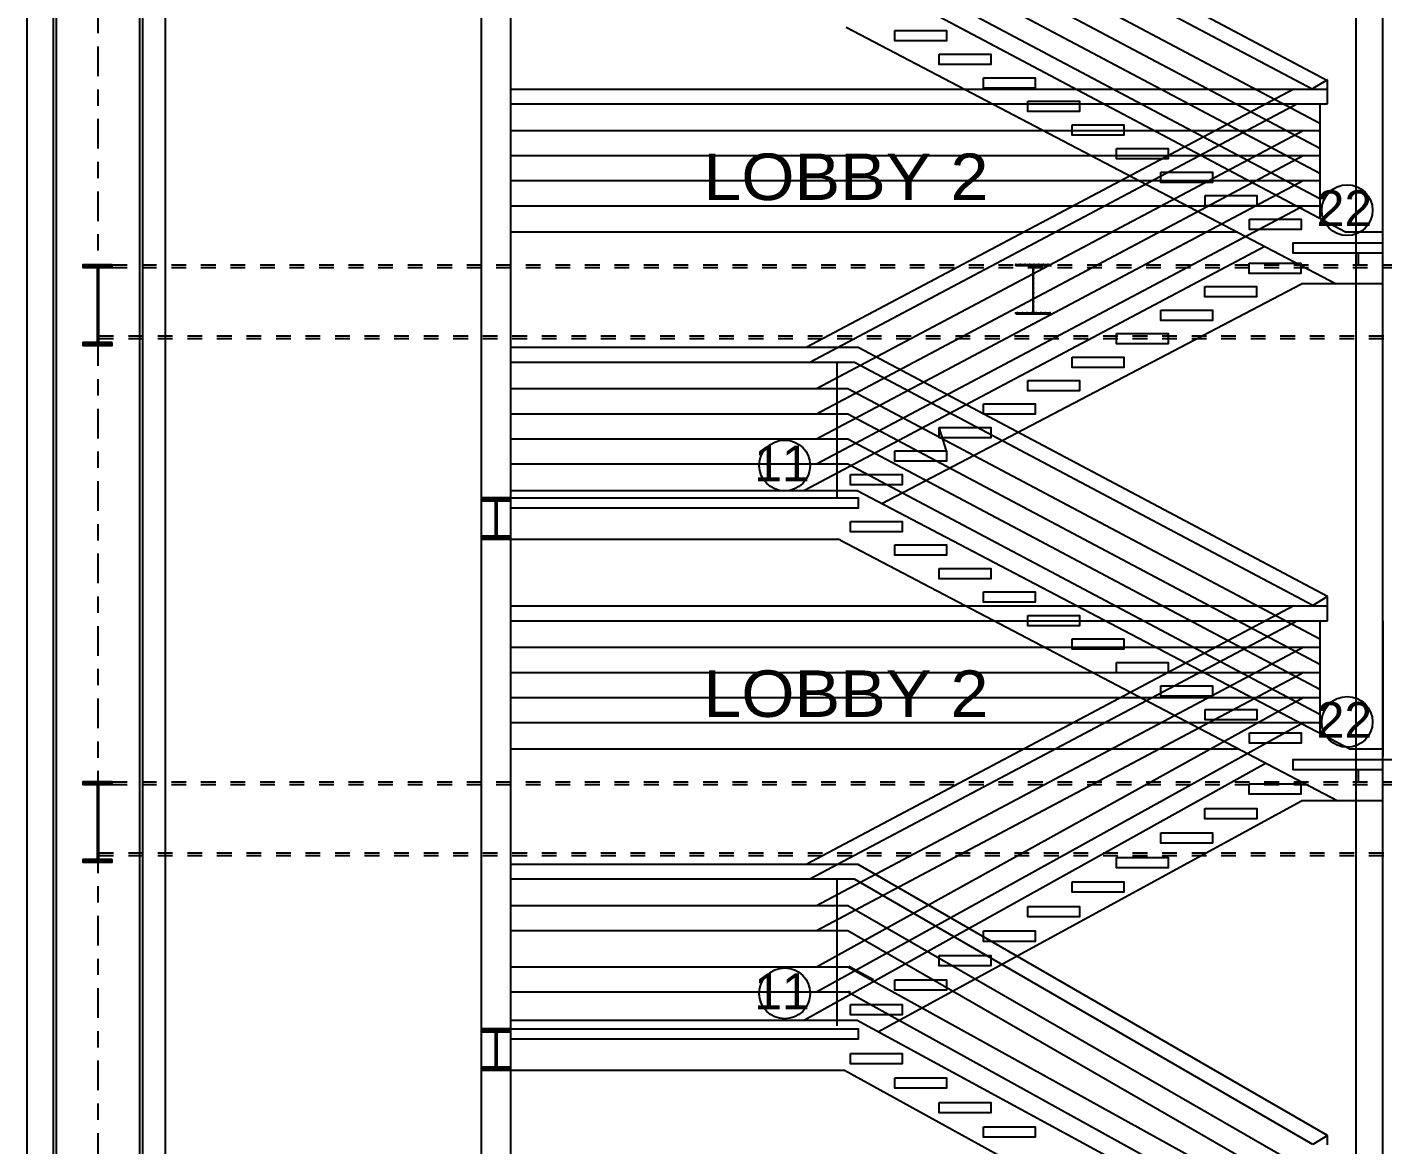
# Model space of a CAD drawing. Header units: millimetres. Extents: x 2148 to 2681, y 758 to 986.
# Drawn here: x 2545.5 to 2554.68, y 875.42 to 882.99 of the extents above; entities that cross this region are included whole.
import ezdxf

# ---------------------------------------------------------------- set-up
doc = ezdxf.new("R2010")
doc.units = ezdxf.units.MM
doc.linetypes.add('$0$HIDDEN', pattern=[0.375, 0.25, -0.125])
doc.linetypes.add('CENTER2', pattern=[28.575, 19.05, -3.175, 3.175, -3.175])
for name, color, linetype in [('0.2', 10, 'Continuous'), ('4CO', 4, 'Continuous'), ('D', 1, 'Continuous'), ('HATCH', 8, 'Continuous'), ('TLBLK', 7, 'Continuous')]:
    doc.layers.add(name, color=color, linetype=linetype)
doc.styles.add('MMTX$0$ESMX$0$X-OPTA1D', font='x-opta1d')
doc.styles.add('SWISS', font='swissl.ttf')

msp = doc.modelspace()

# ---------------------------------------------------------------- hatches: boundary and pattern name
at = {"layer": 'HATCH', "ltscale": 0.5}
h = msp.add_hatch(dxfattribs=at)
h.set_pattern_fill('ANSI31', color=256, scale=0.018605, style=0)
h.set_pattern_definition([(45, (150906.7673463, 5995.0707616), (-0.00164446852256, 0.00164446852256), [])])
edge = h.paths.add_edge_path()
edge.add_line((2546.0777594, 880.8494092), (2545.9933788, 880.8494092))
edge.add_arc((2545.9933788, 880.8566646), 0.0072555, 174.09726711, 269.99999997, ccw=False)
edge.add_line((2545.9861618, 880.8574108), (2545.9861618, 881.3498631))
edge.add_arc((2545.9933788, 881.3506093), 0.0072555, 89.63455464, 185.90273283, ccw=False)
edge.add_line((2545.9934251, 881.3578646), (2546.0777594, 881.3578646))
edge.add_line((2546.0777594, 881.3578646), (2546.0777594, 881.3764696))
edge.add_line((2546.0777594, 881.3764696), (2545.8777594, 881.3764696))
edge.add_line((2545.8777594, 881.3764696), (2545.8777594, 881.3578646))
edge.add_line((2545.8777594, 881.3578646), (2545.9677274, 881.3578646))
edge.add_arc((2545.9677737, 881.3506093), 0.0072555, -4.29209345, 90.36544517, ccw=False)
edge.add_line((2545.9750088, 881.3500663), (2545.9750088, 880.8572077))
edge.add_arc((2545.9677737, 880.8566646), 0.0072555, -89.99999978, 4.2920935, ccw=False)
edge.add_line((2545.9677737, 880.8494092), (2545.8777594, 880.8494092))
edge.add_line((2545.8777594, 880.8494092), (2545.8777594, 880.8308041))
edge.add_line((2545.8777594, 880.8308041), (2546.0777594, 880.8308041))
edge.add_line((2546.0777594, 880.8308041), (2546.0777594, 880.8494092))
h = msp.add_hatch(dxfattribs=at)
h.set_pattern_fill('ANSI31', color=256, scale=0.011907, style=0)
h.set_pattern_definition([(45, (97503.2174468, 4154.1458165), (-0.001052459854438, 0.001052459854438), [])])
edge = h.paths.add_edge_path()
edge.add_line((2552.4344016, 881.054021), (2552.3221076, 881.054021))
edge.add_arc((2552.3221076, 881.0586645), 0.0046435, 174.09726711, 270, ccw=False)
edge.add_line((2552.3174887, 881.059142), (2552.3174887, 881.3644415))
edge.add_arc((2552.3221076, 881.364919), 0.0046435, 89.63455476, 185.90273274, ccw=False)
edge.add_line((2552.3221372, 881.3695624), (2552.4344016, 881.3695624))
edge.add_line((2552.4344016, 881.3695624), (2552.4344016, 881.3814696))
edge.add_line((2552.4344016, 881.3814696), (2552.1937529, 881.3814696))
edge.add_line((2552.1937529, 881.3814696), (2552.1937529, 881.3695624))
edge.add_line((2552.1937529, 881.3695624), (2552.3056907, 881.3695624))
edge.add_arc((2552.3057203, 881.364919), 0.0046435, -4.29209344, 90.36544489, ccw=False)
edge.add_line((2552.3103508, 881.3645715), (2552.3103508, 881.059012))
edge.add_arc((2552.3057203, 881.0586645), 0.0046435, -89.99999964, 4.29209359, ccw=False)
edge.add_line((2552.3057203, 881.054021), (2552.1937529, 881.054021))
edge.add_line((2552.1937529, 881.054021), (2552.1937529, 881.0421137))
edge.add_line((2552.1937529, 881.0421137), (2552.4344016, 881.0421137))
edge.add_line((2552.4344016, 881.0421137), (2552.4344016, 881.054021))
h = msp.add_hatch(dxfattribs=at)
h.set_pattern_fill('ANSI31', color=256, scale=0.018605, style=0)
h.set_pattern_definition([(45, (160520.5094992, 5226.3110185), (-0.00164446852256, 0.00164446852256), [])])
h.paths.add_polyline_path([(2548.5779935, 879.7976158), (2548.5779935, 879.777818), (2548.6671006, 879.777818, -0.438228156), (2548.6709351, 879.7737113), (2548.6709351, 879.5422842, -0.43632867), (2548.667125, 879.5381774), (2548.5779935, 879.5381774), (2548.5779935, 879.5183796), (2548.7760093, 879.5183796), (2548.7760093, 879.5381774), (2548.6866091, 879.5381774, -0.444720252), (2548.6828085, 879.5423912), (2548.6828085, 879.7736043, -0.446631526), (2548.6866335, 879.777818), (2548.7760093, 879.777818), (2548.7760093, 879.7976158)])
h = msp.add_hatch(dxfattribs=at)
h.set_pattern_fill('ANSI31', color=256, scale=0.018605, style=0)
h.set_pattern_definition([(45, (150906.7673463, 5991.5707616), (-0.00164446852256, 0.00164446852256), [])])
edge = h.paths.add_edge_path()
edge.add_line((2546.0777594, 877.3494092), (2545.9933788, 877.3494092))
edge.add_arc((2545.9933788, 877.3566646), 0.0072555, 174.09726711, 269.99999997, ccw=False)
edge.add_line((2545.9861618, 877.3574108), (2545.9861618, 877.8498631))
edge.add_arc((2545.9933788, 877.8506093), 0.0072555, 89.63455464, 185.90273283, ccw=False)
edge.add_line((2545.9934251, 877.8578646), (2546.0777594, 877.8578646))
edge.add_line((2546.0777594, 877.8578646), (2546.0777594, 877.8764696))
edge.add_line((2546.0777594, 877.8764696), (2545.8777594, 877.8764696))
edge.add_line((2545.8777594, 877.8764696), (2545.8777594, 877.8578646))
edge.add_line((2545.8777594, 877.8578646), (2545.9677274, 877.8578646))
edge.add_arc((2545.9677737, 877.8506093), 0.0072555, -4.29209345, 90.36544517, ccw=False)
edge.add_line((2545.9750088, 877.8500663), (2545.9750088, 877.3572077))
edge.add_arc((2545.9677737, 877.3566646), 0.0072555, -89.99999978, 4.2920935, ccw=False)
edge.add_line((2545.9677737, 877.3494092), (2545.8777594, 877.3494092))
edge.add_line((2545.8777594, 877.3494092), (2545.8777594, 877.3308041))
edge.add_line((2545.8777594, 877.3308041), (2546.0777594, 877.3308041))
edge.add_line((2546.0777594, 877.3308041), (2546.0777594, 877.3494092))
h = msp.add_hatch(dxfattribs=at)
h.set_pattern_fill('ANSI31', color=256, scale=0.018605, style=0)
h.set_pattern_definition([(45, (160520.5094992, 5222.7160185), (-0.00164446852256, 0.00164446852256), [])])
h.paths.add_polyline_path([(2548.5779935, 876.2026158), (2548.5779935, 876.182818), (2548.6671006, 876.182818, -0.438228156), (2548.6709351, 876.1787113), (2548.6709351, 875.9472842, -0.43632867), (2548.667125, 875.9431774), (2548.5779935, 875.9431774), (2548.5779935, 875.9233796), (2548.7760093, 875.9233796), (2548.7760093, 875.9431774), (2548.6866091, 875.9431774, -0.444720252), (2548.6828085, 875.9473912), (2548.6828085, 876.1786043, -0.446631526), (2548.6866335, 876.182818), (2548.7760093, 876.182818), (2548.7760093, 876.2026158)])

# ---------------------------------------------------------------- linework, layer by layer
at = {"ltscale": 0.05}
for p, q in [((2548.5769969, 870.7314696, 0), (2548.5769969, 901.7211389, 0)), ((2548.7770059, 870.7314696, 0), (2548.7770059, 901.7211389, 0)), ((2554.5153247, 881.3756158, 0.0000001), (2554.5153247, 881.4556158, 0.0000001)), ((2554.5153247, 881.3756158, 0.0000001), (2554.5153247, 881.4556158, 0.0000001)), ((2554.6795883, 878.9663352, 0), (2554.6795883, 879.0663352, 0)), ((2554.6795883, 878.9663352, 0), (2554.6795883, 878.0476158, 0)), ((2554.6795883, 878.0256158, 0), (2557.7667627, 878.0256158, 0.0000001)), ((2554.5153247, 877.8756158, 0.0000001), (2554.5153247, 877.9556158, 0.0000001)), ((2554.5153247, 877.8756158, 0.0000001), (2554.5153247, 877.9556158, 0.0000001)), ((2554.6795883, 877.8756158, 0), (2557.7667627, 877.8756158, 0.0000001))]:
    msp.add_line(p, q, dxfattribs=at)
at = {"ltscale": 0.5}
for p, q in [((2554.2064424, 882.5625079, 0.0000001), (2551.7365066, 883.8723223, 0.0000001)), ((2554.3064424, 882.6226687, 0.0000001), (2551.8429916, 883.9290441, 0.0000001)), ((2554.2545717, 882.3332409, 0.0000001), (2551.5448337, 883.7702232, 0.0000001)), ((2554.2545717, 882.1634544, 0.0000001), (2551.3851062, 883.6851406, 0.0000001)), ((2554.2545717, 881.9936678, 0.0000001), (2551.2253787, 883.600058, 0.0000001)), ((2554.2545717, 881.8238812, 0.0000001), (2551.0656513, 883.5149754, 0.0000001)), ((2554.3067991, 882.6299716, 0.0000001), (2554.2067991, 882.5698108, 0.0000001)), ((2554.3067991, 882.4663352, 0.0000001), (2554.3067991, 882.6299716, 0.0000001)), ((2548.7770059, 882.5663352, 0.0000006), (2554.3067991, 882.5663352, 0)), ((2554.0767991, 882.5663352, 0.0000001), (2550.7762398, 880.8160386, 0.0000001)), ((2554.1267991, 882.5663352, 0.0000001), (2554.3067991, 882.5663352, 0)), ((2548.7770059, 882.4663352, 0.0000006), (2554.3067991, 882.4663352, 0.0000001)), ((2554.1016736, 882.4663352, 0.0000001), (2550.8011144, 880.7160386, 0.0000001)), ((2554.2545717, 882.4676158, 0.0000001), (2554.2545717, 881.6896902, 0.0000001)), ((2548.7770059, 882.2863352, 0.0000006), (2554.2545717, 882.2863352, 0.0000001)), ((2554.1464478, 882.2863352, 0.0000001), (2550.8458886, 880.5360386, 0.0000001)), ((2548.7770059, 882.1163352, 0.0000006), (2554.2545717, 882.1163352, 0.0000001)), ((2554.1460453, 882.1163352, 0.0000001), (2550.8454861, 880.3660386, 0.0000001)), ((2548.7770059, 881.9463352, 0.0000006), (2554.2545717, 881.9463352, 0.0000001)), ((2554.1456428, 881.9463352, 0.0000001), (2550.8450836, 880.1960386, 0.0000001)), ((2548.7770059, 881.7763352, 0.0000006), (2554.2545717, 881.7763352, 0.0000001)), ((2554.1452404, 881.7763352, 0.0000001), (2550.8446812, 880.0260386, 0.0000001)), ((2553.7767991, 881.3885249, 0.0000001), (2554.1267991, 881.3885249, 0.0000001)), ((2553.7767991, 881.3885249, 0.0000001), (2554.1267991, 881.3885249, 0.0000001)), ((2553.7767991, 881.3885249, 0.0000001), (2554.1267991, 881.3885249, 0.0000001)), ((2553.7767991, 881.3885249, 0.0000001), (2554.1267991, 881.3885249, 0.0000001)), ((2553.7767991, 881.3885249, 0.0000001), (2554.1267991, 881.3885249, 0.0000001)), ((2553.7767991, 881.3885249, 0.0000001), (2554.1267991, 881.3885249, 0.0000001)), ((2553.4762398, 881.229434, 0.0000001), (2553.8262398, 881.229434, 0.0000001)), ((2553.4762398, 881.229434, 0.0000001), (2553.8262398, 881.229434, 0.0000001)), ((2553.1767991, 881.070343, 0.0000001), (2553.5267991, 881.070343, 0.0000001)), ((2553.1767991, 881.070343, 0.0000001), (2553.5267991, 881.070343, 0.0000001)), ((2552.8767991, 880.9112521, 0.0000001), (2553.2267991, 880.9112521, 0.0000001)), ((2552.8767991, 880.9112521, 0.0000001), (2553.2267991, 880.9112521, 0.0000001)), ((2551.1273583, 880.8160386, 0.0000001), (2548.7770059, 880.8160386, 0)), ((2551.1273583, 880.8160386, 0.0000001), (2551.0396858, 880.8160386, 0.0000001)), ((2554.3067991, 879.1299716, 0.0000001), (2551.1273583, 880.8160386, 0.0000001)), ((2552.5767991, 880.7521612, 0.0000001), (2552.9267991, 880.7521612, 0.0000001)), ((2552.5767991, 880.7521612, 0.0000001), (2552.9267991, 880.7521612, 0.0000001)), ((2551.1024837, 880.7160386, 0.0000001), (2548.7770059, 880.7160386, 0)), ((2550.9840159, 880.7160386, 0.0000001), (2550.9840159, 879.7976158, 0.0000001)), ((2554.2067991, 879.0698108, 0.0000001), (2551.1024837, 880.7160386, 0.0000001)), ((2552.2767991, 880.5930703, 0.0000001), (2552.6267991, 880.5930703, 0.0000001)), ((2552.2767991, 880.5930703, 0.0000001), (2552.6267991, 880.5930703, 0.0000001)), ((2552.2767991, 880.5930703, 0.0000001), (2552.6267991, 880.5930703, 0.0000001)), ((2552.2767991, 880.5930703, 0.0000001), (2552.6267991, 880.5930703, 0.0000001)), ((2552.2767991, 880.5930703, 0.0000001), (2552.6267991, 880.5930703, 0.0000001)), ((2552.2767991, 880.5930703, 0.0000001), (2552.6267991, 880.5930703, 0.0000001)), ((2551.0577095, 880.5360386, 0.0000001), (2548.7770059, 880.5360386, 0)), ((2554.2545717, 878.8407329, 0.0000001), (2551.0577095, 880.5360386, 0.0000001)), ((2551.9767991, 880.4339794, 0.0000001), (2552.3267991, 880.4339794, 0.0000001)), ((2551.9767991, 880.4339794, 0.0000001), (2552.3267991, 880.4339794, 0.0000001)), ((2551.0577095, 880.3660386, 0.0000001), (2548.7770059, 880.3660386, 0)), ((2554.2545717, 878.6707329, 0.0000001), (2551.0577095, 880.3660386, 0.0000001)), ((2551.6767991, 880.2748885, 0.0000001), (2552.0267991, 880.2748885, 0.0000001)), ((2551.7267991, 880.1157976, 0.0000001), (2551.6767991, 880.2748885, 0.0000001)), ((2551.7267991, 880.1157976, 0.0000001), (2551.6767991, 880.2748885, 0.0000001)), ((2551.7267991, 880.1157976, 0.0000001), (2551.6767991, 880.2748885, 0.0000001)), ((2551.7267991, 880.1157976, 0.0000001), (2551.6767991, 880.2748885, 0.0000001)), ((2551.6767991, 880.2748885, 0.0000001), (2552.0267991, 880.2748885, 0.0000001)), ((2551.7267991, 880.1157976, 0.0000001), (2551.6767991, 880.2748885, 0.0000001)), ((2551.7267991, 880.1157976, 0.0000001), (2551.6767991, 880.2748885, 0.0000001)), ((2551.7267991, 880.1157976, 0.0000001), (2551.6767991, 880.2748885, 0.0000001)), ((2551.0577095, 880.1960386, 0.0000001), (2548.7770059, 880.1960386, 0)), ((2554.2545717, 878.5011598, 0.0000001), (2551.0585145, 880.1960386, 0.0000001)), ((2551.3767991, 880.1157976, 0.0000001), (2551.7267991, 880.1157976, 0.0000001)), ((2551.3767991, 880.1157976, 0.0000001), (2551.7267991, 880.1157976, 0.0000001)), ((2551.0589169, 880.0260386, 0.0000001), (2548.7770059, 880.0260386, 0)), ((2554.2545717, 878.3313732, 0.0000001), (2551.0589169, 880.0260386, 0.0000001)), ((2551.0773583, 879.9567067, 0.0000001), (2551.4267991, 879.9567067, 0.0000001)), ((2551.0773583, 879.9567067, 0.0000001), (2551.4267991, 879.9567067, 0.0000001)), ((2554.3067991, 879.1299716, 0.0000001), (2554.2067991, 879.0698108, 0.0000001)), ((2554.3067991, 878.9663352, 0.0000001), (2554.3067991, 879.1299716, 0.0000001)), ((2548.7770059, 879.0663352, 0.0000005), (2554.3067991, 879.0663352, 0)), ((2548.7770059, 879.0663352, 0.0000005), (2554.3067991, 879.0663352, 0)), ((2554.0767991, 879.0663352, 0.0000001), (2550.7762398, 877.3160386, 0.0000001)), ((2548.7770059, 878.9663352, 0.0000006), (2554.3067991, 878.9663352, 0.0000001)), ((2554.1016736, 878.9663352, 0.0000001), (2550.8011144, 877.2160386, 0.0000001)), ((2554.2545717, 878.9676158, 0.0000001), (2554.2545717, 878.206017, 0.0000001)), ((2548.7770059, 878.7863352, 0.0000006), (2554.2545717, 878.7863352, 0.0000001)), ((2554.1464478, 878.7863352, 0.0000001), (2550.8458886, 877.0360386, 0.0000001)), ((2548.7770059, 878.6163352, 0.0000006), (2554.2545717, 878.6163352, 0.0000001)), ((2554.1460453, 878.6163352, 0.0000001), (2550.8454861, 876.8660386, 0.0000001)), ((2548.7770059, 878.4463352, 0.0000006), (2554.2545717, 878.4463352, 0.0000001)), ((2554.1456428, 878.4463352, 0.0000001), (2550.8450836, 876.6210386, 0.0000001)), ((2548.7770059, 878.2763352, 0.0000006), (2554.2545717, 878.2763352, 0.0000001)), ((2554.1452404, 878.2763352, 0.0000001), (2550.8446812, 876.4510386, 0.0000001)), ((2551.1273583, 877.3160386, 0.0000001), (2548.7770059, 877.3160386, 0)), ((2551.1273583, 877.3160386, 0.0000001), (2551.0396858, 877.3160386, 0.0000001)), ((2554.3067991, 875.4799716, 0.0000001), (2551.1273583, 877.3160386, 0.0000001)), ((2551.1024837, 877.2160386, 0.0000001), (2548.7770059, 877.2160386, 0)), ((2550.9840159, 877.2160386, 0.0000001), (2550.9840159, 876.2226158, 0.0000001)), ((2554.2067991, 875.4198108, 0.0000001), (2551.1024837, 877.2160386, 0.0000001)), ((2551.0577095, 877.0360386, 0.0000001), (2548.7770059, 877.0360386, 0)), ((2554.3571503, 875.1363352, 0.0000001), (2551.0577095, 877.0360386, 0.0000001)), ((2551.0577095, 876.8660386, 0.0000001), (2548.7770059, 876.8660386, 0)), ((2554.3571503, 874.9663352, 0.0000001), (2551.0577095, 876.8660386, 0.0000001)), ((2551.0577095, 876.6210386, 0.0000001), (2548.7770059, 876.6210386, 0)), ((2554.3579553, 874.7963352, 0.0000001), (2551.0585145, 876.6210386, 0.0000001)), ((2551.2307321, 876.5336674, 0.0000001), (2551.0646742, 876.6255025, 0.0000001)), ((2551.0589169, 876.4510386, 0.0000001), (2548.7770059, 876.4510386, 0)), ((2554.3583577, 874.6263352, 0.0000001), (2551.0589169, 876.4510386, 0.0000001)), ((2551.0757745, 876.4479535, 0.0000001), (2551.0621242, 876.4555025, 0.0000001)), ((2554.3067991, 875.4799716, 0.0000001), (2554.2067991, 875.4198108, 0.0000001)), ((2554.3067991, 875.4176158, 0.0000001), (2554.3067991, 875.4799716, 0.0000001))]:
    msp.add_line(p, q, dxfattribs=at)
at = {"linetype": '$0$HIDDEN', "ltscale": 0.3}
for p, q in [((2546.0777594, 881.3764696, 0), (2554.9750088, 881.3764696, 0)), ((2546.0777594, 881.3578646, 0), (2554.9750088, 881.3578646, 0)), ((2545.9861618, 880.8955193, 0), (2554.9750088, 880.8955193, 0)), ((2545.9861618, 880.8769143, 0), (2554.9750088, 880.8769143, 0)), ((2546.0777594, 877.8764696, 0), (2554.9750088, 877.8764696, 0)), ((2546.0777594, 877.8578646, 0), (2554.9750088, 877.8578646, 0)), ((2545.9861618, 877.3955193, 0), (2554.9750088, 877.3955193, 0)), ((2545.9861618, 877.3769143, 0), (2554.9750088, 877.3769143, 0))]:
    msp.add_line(p, q, dxfattribs=at)
at = {"ltscale": 0.05, "elevation": 0.0000001}
for points in [[(2551.3767991, 882.9626054), (2551.7267991, 882.9626054), (2551.7267991, 882.8926054), (2551.3767991, 882.8926054)], [(2551.6767991, 882.8029399), (2552.0267991, 882.8029399), (2552.0267991, 882.7329399), (2551.6767991, 882.7329399)], [(2551.9767991, 882.6432744), (2552.3267991, 882.6432744), (2552.3267991, 882.5732744), (2551.9767991, 882.5732744)], [(2552.2767991, 882.4836088), (2552.6267991, 882.4836088), (2552.6267991, 882.4136088), (2552.2767991, 882.4136088)], [(2552.5767991, 882.3239433), (2552.9267991, 882.3239433), (2552.9267991, 882.2539433), (2552.5767991, 882.2539433)], [(2552.8767991, 882.1642778), (2553.2267991, 882.1642778), (2553.2267991, 882.0942778), (2552.8767991, 882.0942778)], [(2553.1767991, 882.0046123), (2553.5267991, 882.0046123), (2553.5267991, 881.9346123), (2553.1767991, 881.9346123)], [(2553.4767991, 881.8449468), (2553.8267991, 881.8449468), (2553.8267991, 881.7749468), (2553.4767991, 881.7749468)], [(2553.7767991, 881.6852813), (2554.1267991, 881.6852813), (2554.1267991, 881.6152813), (2553.7767991, 881.6152813)], [(2553.7762398, 881.3885249), (2554.1262398, 881.3885249), (2554.1262398, 881.3185249), (2553.7762398, 881.3185249)], [(2553.4756806, 881.229434), (2553.8256806, 881.229434), (2553.8256806, 881.159434), (2553.4756806, 881.159434)], [(2553.1762398, 881.070343), (2553.5262398, 881.070343), (2553.5262398, 881.000343), (2553.1762398, 881.000343)], [(2552.8762398, 880.9112521), (2553.2262398, 880.9112521), (2553.2262398, 880.8412521), (2552.8762398, 880.8412521)], [(2552.5762398, 880.7521612), (2552.9262398, 880.7521612), (2552.9262398, 880.6821612), (2552.5762398, 880.6821612)], [(2552.2762398, 880.5930703), (2552.6262398, 880.5930703), (2552.6262398, 880.5230703), (2552.2762398, 880.5230703)], [(2551.9762398, 880.4339794), (2552.3262398, 880.4339794), (2552.3262398, 880.3639794), (2551.9762398, 880.3639794)], [(2551.6762398, 880.2748885), (2552.0262398, 880.2748885), (2552.0262398, 880.2048885), (2551.6762398, 880.2048885)], [(2551.3762398, 880.1157976), (2551.7262398, 880.1157976), (2551.7262398, 880.0457976), (2551.3762398, 880.0457976)], [(2551.0767991, 879.9567067), (2551.4267991, 879.9567067), (2551.4267991, 879.8867067), (2551.0767991, 879.8867067)], [(2551.3767991, 879.479434), (2551.7267991, 879.479434), (2551.7267991, 879.409434), (2551.3767991, 879.409434)], [(2551.6767991, 879.320343), (2552.0267991, 879.320343), (2552.0267991, 879.250343), (2551.6767991, 879.250343)], [(2551.9767991, 879.1612521), (2552.3267991, 879.1612521), (2552.3267991, 879.0912521), (2551.9767991, 879.0912521)], [(2552.2767991, 879.0021612), (2552.6267991, 879.0021612), (2552.6267991, 878.9321612), (2552.2767991, 878.9321612)], [(2552.5767991, 878.8430703), (2552.9267991, 878.8430703), (2552.9267991, 878.7730703), (2552.5767991, 878.7730703)], [(2552.8767991, 878.6839794), (2553.2267991, 878.6839794), (2553.2267991, 878.6139794), (2552.8767991, 878.6139794)], [(2553.1767991, 878.5248885), (2553.5267991, 878.5248885), (2553.5267991, 878.4548885), (2553.1767991, 878.4548885)], [(2553.4767991, 878.3657976), (2553.8267991, 878.3657976), (2553.8267991, 878.2957976), (2553.4767991, 878.2957976)], [(2553.7767991, 878.2067067), (2554.1267991, 878.2067067), (2554.1267991, 878.1367067), (2553.7767991, 878.1367067)], [(2553.7762398, 877.8617067), (2554.1262398, 877.8617067), (2554.1262398, 877.7917067), (2553.7762398, 877.7917067)], [(2553.4762398, 877.6957976), (2553.8262398, 877.6957976), (2553.8262398, 877.6257976), (2553.4762398, 877.6257976)], [(2553.1762398, 877.5298885), (2553.5262398, 877.5298885), (2553.5262398, 877.4598885), (2553.1762398, 877.4598885)], [(2552.8762398, 877.3639794), (2553.2262398, 877.3639794), (2553.2262398, 877.2939794), (2552.8762398, 877.2939794)], [(2552.5762398, 877.1980703), (2552.9262398, 877.1980703), (2552.9262398, 877.1280703), (2552.5762398, 877.1280703)], [(2552.2762398, 877.0321612), (2552.6262398, 877.0321612), (2552.6262398, 876.9621612), (2552.2762398, 876.9621612)], [(2551.9762398, 876.865343), (2552.3262398, 876.865343), (2552.3262398, 876.795343), (2551.9762398, 876.795343)], [(2551.6762398, 876.700343), (2552.0262398, 876.700343), (2552.0262398, 876.630343), (2551.6762398, 876.630343)], [(2551.3756806, 876.534434), (2551.7256806, 876.534434), (2551.7256806, 876.464434), (2551.3756806, 876.464434)], [(2551.0767991, 876.3685249), (2551.4267991, 876.3685249), (2551.4267991, 876.2985249), (2551.0767991, 876.2985249)], [(2551.3767991, 875.8707976), (2551.7267991, 875.8707976), (2551.7267991, 875.8007976), (2551.3767991, 875.8007976)], [(2551.6767991, 875.7048885), (2552.0267991, 875.7048885), (2552.0267991, 875.6348885), (2551.6767991, 875.6348885)], [(2551.9767991, 875.5389794), (2552.3267991, 875.5389794), (2552.3267991, 875.4689794), (2551.9767991, 875.4689794)]]:
    msp.add_lwpolyline(points, close=True, dxfattribs=at)
for points in [[(2554.6795883, 881.4556158), (2554.0734599, 881.4556158), (2554.0734599, 881.5256158), (2554.6795883, 881.5256158)], [(2548.7770059, 879.7976158), (2551.1273583, 879.7976158), (2551.1273583, 879.7276158), (2548.7770059, 879.7276158)], [(2551.0767991, 879.6385249), (2551.4267991, 879.6385249), (2551.4267991, 879.5685249), (2551.0767991, 879.5685249), (2551.0767991, 879.6385249)], [(2554.6771143, 877.9556158), (2554.0734599, 877.9556158), (2554.0734599, 878.0256158), (2554.6771143, 878.0256158)], [(2548.7770059, 876.2026158), (2551.1273583, 876.2026158), (2551.1273583, 876.1326158), (2548.7770059, 876.1326158)], [(2551.0767991, 876.0367067), (2551.4267991, 876.0367067), (2551.4267991, 875.9667067), (2551.0767991, 875.9667067), (2551.0767991, 876.0367067)]]:
    msp.add_lwpolyline(points, dxfattribs=at)
at = {"layer": '0.2', "ltscale": 0.5}
for centre in [(2554.4387822, 881.7461981, 0), (2550.6304542, 880.0178589, 0), (2554.4387822, 878.2811981, 0), (2550.6304542, 876.4428589, 0)]:
    msp.add_circle(centre, 0.172101, dxfattribs=at)
at = {"layer": '4CO', "ltscale": 0.5}
for p, q in [((2554.4281977, 881.5976158, 0.0000001), (2551.1502242, 883.3359351, 0.0000001)), ((2551.0466355, 882.9860497, 0.0000001), (2554.3641165, 881.2476158, 0.0000001)), ((2553.6962059, 881.5976158, 0.0000001), (2548.7770059, 881.5976158, 0.0000005)), ((2554.6795883, 881.5976158, 0), (2554.4281977, 881.5976158, 0.0000001)), ((2553.8813804, 881.5005802, 0.0000001), (2550.7643618, 879.8476158, 0.0000001)), ((2551.2874661, 879.7608464, 0.0000001), (2554.1294309, 881.2476158, 0.0000001)), ((2554.6795883, 881.2476158, 0), (2554.1294309, 881.2476158, 0.0000001)), ((2548.7770059, 879.8476158, 0.0000001), (2551.1218828, 879.8476158, 0.0000001)), ((2551.1218828, 879.8476158, 0.0000001), (2554.4614355, 878.0976158, 0.0000001)), ((2548.7770059, 879.5176158, 0), (2550.9852614, 879.5176158, 0)), ((2551.0084692, 879.5119035, 0), (2554.3752874, 877.7476158, 0.0000001)), ((2553.7073768, 878.0976158, 0.0000001), (2548.7770059, 878.0976158, 0.0000005)), ((2554.6771143, 878.0976158, 0), (2554.4614355, 878.0976158, 0.0000001)), ((2554.6795883, 878.0976158, 0), (2554.6795883, 878.0476158, 0)), ((2554.6795883, 878.0976158, 0), (2554.6795883, 878.0476158, 0)), ((2553.8911639, 878.0013073, 0.0000001), (2550.7643618, 876.2626158, 0.0000001)), ((2551.2649657, 876.1848522, 0.0000001), (2554.1294309, 877.7476158, 0.0000001)), ((2554.6795883, 877.7476158, 0), (2554.1294309, 877.7476158, 0.0000001)), ((2548.7770059, 876.2626158, 0.0000001), (2551.1218828, 876.2626158, 0.0000001)), ((2551.1218828, 876.2626158, 0.0000001), (2554.4614355, 874.4476158, 0.0000001)), ((2548.7770059, 875.9226158, 0.0000001), (2551.0357346, 875.9226158, 0.0000001)), ((2551.0357346, 875.9226158, 0.0000001), (2554.3533313, 874.0976158, 0.0000001))]:
    msp.add_line(p, q, dxfattribs=at)
at = {"layer": '4CO', "ltscale": 0.5, "extrusion": (6.2213e-10, 6.93502e-07, 1)}
msp.add_arc((2550.9852614, 879.4676158, 0.0006105), 0.05, 62.34446091, 90, dxfattribs=at)
at = {"layer": 'D', "color": 3, "ltscale": 0.5}
for p, q in [((2545.6802111, 871.8814696, 0), (2545.6802111, 889.2209405, 0)), ((2545.7002111, 871.8814696, 0), (2545.7002111, 889.2209405, 0)), ((2546.263227, 871.8814696, 0), (2546.263227, 889.2209405, 0)), ((2546.283227, 871.8814696, 0), (2546.283227, 889.2209405, 0)), ((2554.6795883, 871.8814696, 0), (2554.6795883, 889.2209405, 0))]:
    msp.add_line(p, q, dxfattribs=at)
for points, elevation in [([(2546.0777594, 880.8494092), (2545.9933788, 880.8494092, -0.444720244), (2545.9861618, 880.8574108), (2545.9861618, 881.3498631, -0.446631522), (2545.9934251, 881.3578646), (2546.0777594, 881.3578646), (2546.0777594, 881.3764696), (2545.8777594, 881.3764696), (2545.8777594, 881.3578646), (2545.9677274, 881.3578646, -0.438228127), (2545.9750088, 881.3500663), (2545.9750088, 880.8572077, -0.436328672), (2545.9677737, 880.8494092), (2545.8777594, 880.8494092), (2545.8777594, 880.8308041), (2546.0777594, 880.8308041)], 0), ([(2548.7760093, 879.5381774), (2548.6866091, 879.5381774, -0.444720244), (2548.6828085, 879.5423912), (2548.6828085, 879.7736043, -0.446631522), (2548.6866335, 879.777818), (2548.7760093, 879.777818), (2548.7760093, 879.7976158), (2548.5779935, 879.7976158), (2548.5779935, 879.777818), (2548.6671006, 879.777818, -0.438228127), (2548.6709351, 879.7737113), (2548.6709351, 879.5422842, -0.436328672), (2548.667125, 879.5381774), (2548.5779935, 879.5381774), (2548.5779935, 879.5183796), (2548.7760093, 879.5183796)], 0.0000001), ([(2546.0777594, 877.3494092), (2545.9933788, 877.3494092, -0.444720244), (2545.9861618, 877.3574108), (2545.9861618, 877.8498631, -0.446631522), (2545.9934251, 877.8578646), (2546.0777594, 877.8578646), (2546.0777594, 877.8764696), (2545.8777594, 877.8764696), (2545.8777594, 877.8578646), (2545.9677274, 877.8578646, -0.438228127), (2545.9750088, 877.8500663), (2545.9750088, 877.3572077, -0.436328672), (2545.9677737, 877.3494092), (2545.8777594, 877.3494092), (2545.8777594, 877.3308041), (2546.0777594, 877.3308041)], 0), ([(2548.7760093, 875.9431774), (2548.6866091, 875.9431774, -0.444720244), (2548.6828085, 875.9473912), (2548.6828085, 876.1786043, -0.446631522), (2548.6866335, 876.182818), (2548.7760093, 876.182818), (2548.7760093, 876.2026158), (2548.5779935, 876.2026158), (2548.5779935, 876.182818), (2548.6671006, 876.182818, -0.438228127), (2548.6709351, 876.1787113), (2548.6709351, 875.9472842, -0.436328672), (2548.667125, 875.9431774), (2548.5779935, 875.9431774), (2548.5779935, 875.9233796), (2548.7760093, 875.9233796)], 0.0000001)]:
    msp.add_lwpolyline(points, format="xyb", close=True, dxfattribs=dict(at, elevation=elevation))
at = {"layer": 'HATCH', "linetype": 'CENTER2', "ltscale": 0.01}
for p, q in [((2545.9810937, 870.8814696, 0), (2545.9810937, 904.9542552, 0)), ((2545.9810937, 871.872907, 0), (2545.9810937, 901.7211389, 0))]:
    msp.add_line(p, q, dxfattribs=at)
at = {"layer": 'HATCH', "linetype": 'ByBlock', "ltscale": 0.5}
for p, q in [((2545.5007824, 871.872907, 0), (2545.5007824, 901.7211389, 0)), ((2546.4384224, 871.872907, 0), (2546.4384224, 901.7211389, 0)), ((2554.5007824, 871.8814696, 0), (2554.5007824, 901.7211389, 0))]:
    msp.add_line(p, q, dxfattribs=at)

# ---------------------------------------------------------------- texts
at = {"color": 2, "style": 'MMTX$0$ESMX$0$X-OPTA1D', "text_generation_flag": 6, "width": 1.1}
for p in [(2550.0788392, 881.8149836, 0.0000001), (2550.0788392, 878.3149836, 0.0000001)]:
    msp.add_text('LOBBY 2', height=0.315, rotation=180, dxfattribs=at).set_placement(p)
at = {"layer": 'TLBLK', "color": 7, "char_height": 0.24243758, "width": 5.279969108, "attachment_point": 5, "style": 'SWISS'}
for s, insert in [('22', (2554.420289, 881.7598333, 0)), ('11', (2550.6119611, 880.0314942, 0)), ('22', (2554.420289, 878.2948333, 0)), ('11', (2550.6119611, 876.4564942, 0))]:
    msp.add_mtext(s, dxfattribs=dict(at, insert=insert))

doc.saveas('drawing.dxf')
